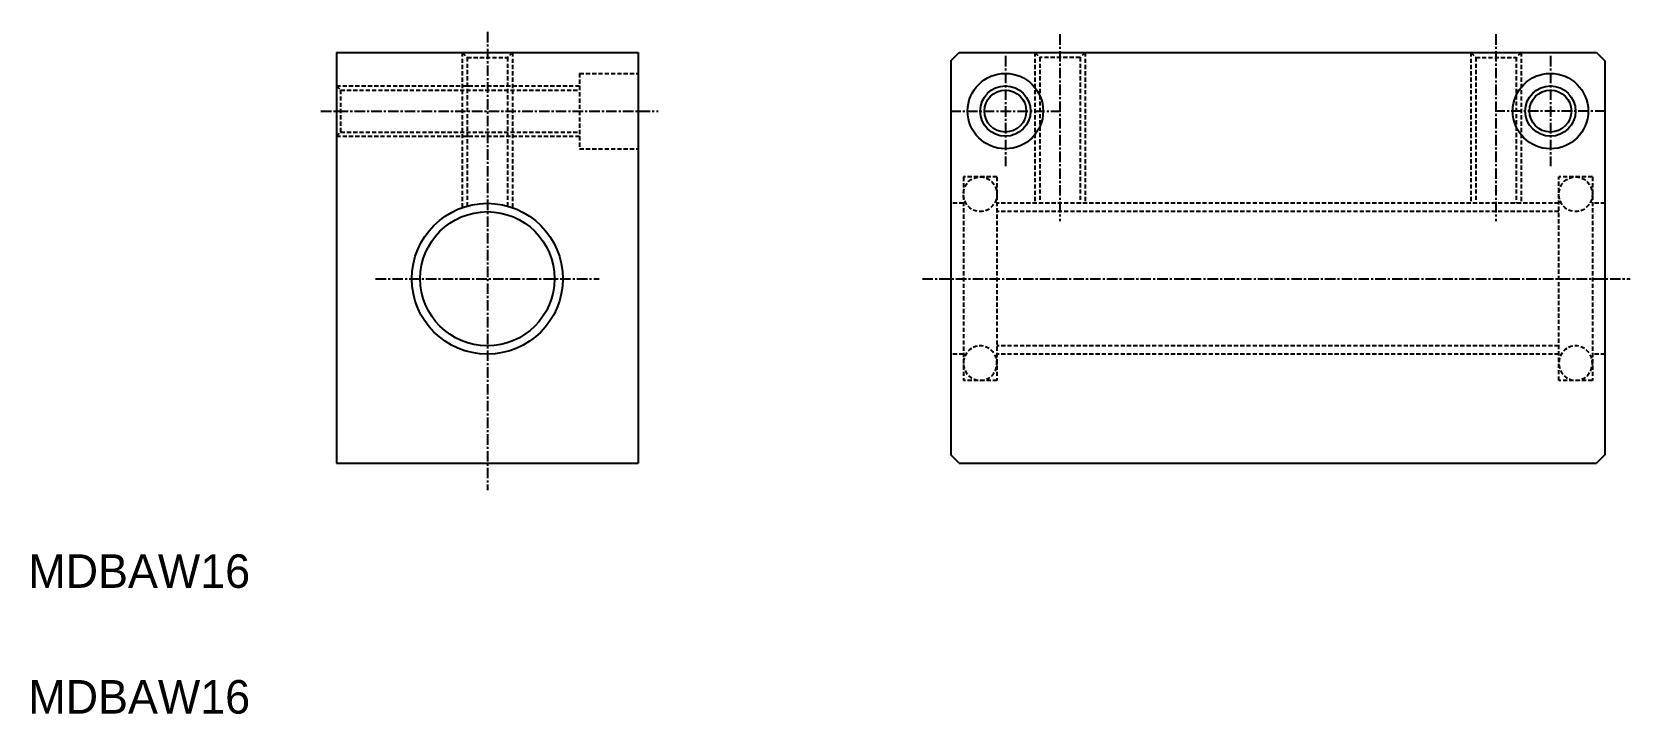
# Model space of a CAD drawing. Extents: x 70 to 260, y 58 to 139.
import ezdxf

# ---------------------------------------------------------------- set-up
doc = ezdxf.new("R2010")
doc.units = 0
doc.linetypes.add('CENTER', pattern=[2, 1.25, -0.25, 0.25, -0.25])
doc.linetypes.add('DASHED', pattern=[0.75, 0.5, -0.25])
doc.layers.get('0').update_dxf_attribs({"linetype": 'CONTINUOUS'})
doc.layers.add('CENTER', color=1, linetype='CENTER')

msp = doc.modelspace()

# ---------------------------------------------------------------- linework, layer by layer
at = {"color": 7, "linetype": 'CONTINUOUS'}
for p, q in [((106.23, 136.93), (106.23, 87.93)), ((106.23, 136.93), (142.23, 136.93)), ((115.23, 136.93), (115.23, 136.93)), ((142.23, 136.93), (142.23, 87.93)), ((179.5, 135.93), (180.5, 136.93)), ((179.5, 135.93), (179.5, 88.93)), ((180.5, 136.93), (256.5, 136.93)), ((256.5, 136.93), (257.5, 135.93)), ((257.5, 135.93), (257.5, 88.93)), ((106.23, 87.93), (142.23, 87.93)), ((180.5, 87.93), (179.5, 88.93)), ((180.5, 87.93), (256.5, 87.93)), ((257.5, 88.93), (256.5, 87.93))]:
    msp.add_line(p, q, dxfattribs=at)
at = {"color": 3, "linetype": 'DASHED'}
for p, q in [((121.23, 136.93), (121.23, 118.42)), ((121.23, 136.93), (121.83, 136.33)), ((121.83, 136.33), (121.83, 118.61)), ((121.83, 136.33), (126.63, 136.33)), ((124.23, 136.93), (124.23, 136.93)), ((127.23, 136.93), (126.63, 136.33)), ((126.63, 136.33), (126.63, 118.61)), ((127.23, 136.93), (127.23, 118.42)), ((189.5, 136.93), (189.5, 118.93)), ((189.5, 136.93), (190.1, 136.33)), ((190.1, 136.33), (190.1, 118.93)), ((194.9, 136.33), (190.1, 136.33)), ((195.5, 136.93), (194.9, 136.33)), ((194.9, 136.33), (194.9, 118.93)), ((195.5, 136.93), (195.5, 118.93)), ((241.5, 136.93), (242.1, 136.33)), ((241.5, 136.93), (241.5, 118.93)), ((242.1, 136.33), (242.1, 118.93)), ((242.1, 136.33), (246.9, 136.33)), ((247.5, 136.93), (246.9, 136.33)), ((246.9, 136.33), (246.9, 118.93)), ((247.5, 136.93), (247.5, 118.93)), ((135.23, 134.43), (135.23, 125.43)), ((135.23, 134.43), (142.23, 134.43)), ((106.23, 132.93), (135.23, 132.93)), ((106.23, 132.93), (106.73, 132.43)), ((106.73, 132.43), (106.73, 127.43)), ((106.73, 132.43), (135.23, 132.43)), ((106.23, 126.93), (106.73, 127.43)), ((106.23, 126.93), (135.23, 126.93)), ((106.73, 127.43), (135.23, 127.43)), ((135.23, 125.43), (142.23, 125.43)), ((185, 122.08), (181, 122.08)), ((181, 122.08), (181, 97.78)), ((185, 122.08), (185, 97.78)), ((256, 122.08), (252, 122.08)), ((252, 97.78), (252, 122.08)), ((256, 122.08), (256, 97.78)), ((181, 118.93), (179.5, 118.93)), ((252, 118.93), (185, 118.93)), ((257.5, 118.93), (256, 118.93)), ((252, 117.93), (185, 117.93)), ((252, 101.93), (185, 101.93)), ((181, 100.93), (179.5, 100.93)), ((252, 100.93), (185, 100.93)), ((257.5, 100.93), (256, 100.93)), ((185, 97.78), (181, 97.78)), ((256, 97.78), (252, 97.78))]:
    msp.add_line(p, q, dxfattribs=at)
at = {"color": 3, "linetype": 'DASHED', "flags": 128}
for points in [[(183, 122.08), (183.38, 122.05), (183.74, 121.93), (184.08, 121.75), (184.38, 121.51), (184.63, 121.21), (184.82, 120.87), (184.94, 120.5), (185, 120.11), (184.98, 119.71), (184.89, 119.33), (184.73, 118.97), (184.51, 118.65), (184.24, 118.38), (183.92, 118.16), (183.56, 118.02), (183.19, 117.94), (182.81, 117.94), (182.44, 118.02), (182.08, 118.16), (181.76, 118.38), (181.49, 118.65), (181.27, 118.97), (181.11, 119.33), (181.02, 119.71), (181, 120.11), (181.06, 120.5), (181.18, 120.87), (181.37, 121.21), (181.62, 121.51), (181.92, 121.75), (182.26, 121.93), (182.62, 122.05)], [(254, 122.08), (254.38, 122.05), (254.74, 121.93), (255.08, 121.75), (255.38, 121.51), (255.63, 121.21), (255.82, 120.87), (255.94, 120.5), (256, 120.11), (255.98, 119.71), (255.89, 119.33), (255.73, 118.97), (255.51, 118.65), (255.24, 118.38), (254.92, 118.16), (254.56, 118.02), (254.19, 117.94), (253.81, 117.94), (253.44, 118.02), (253.08, 118.16), (252.76, 118.38), (252.49, 118.65), (252.27, 118.97), (252.11, 119.33), (252.02, 119.71), (252, 120.11), (252.06, 120.5), (252.18, 120.87), (252.37, 121.21), (252.62, 121.51), (252.92, 121.75), (253.26, 121.93), (253.62, 122.05)], [(183, 97.78), (183.38, 97.82), (183.74, 97.93), (184.08, 98.11), (184.38, 98.36), (184.63, 98.65), (184.82, 99), (184.94, 99.37), (185, 99.76), (184.98, 100.15), (184.89, 100.54), (184.73, 100.89), (184.51, 101.22), (184.24, 101.49), (183.92, 101.7), (183.56, 101.85), (183.19, 101.92), (182.81, 101.92), (182.44, 101.85), (182.08, 101.7), (181.76, 101.49), (181.49, 101.22), (181.27, 100.89), (181.11, 100.54), (181.02, 100.15), (181, 99.76), (181.06, 99.37), (181.18, 99), (181.37, 98.65), (181.62, 98.36), (181.92, 98.11), (182.26, 97.93), (182.62, 97.82)], [(254, 97.78), (254.38, 97.82), (254.74, 97.93), (255.08, 98.11), (255.38, 98.36), (255.63, 98.65), (255.82, 99), (255.94, 99.37), (256, 99.76), (255.98, 100.15), (255.89, 100.54), (255.73, 100.89), (255.51, 101.22), (255.24, 101.49), (254.92, 101.7), (254.56, 101.85), (254.19, 101.92), (253.81, 101.92), (253.44, 101.85), (253.08, 101.7), (252.76, 101.49), (252.49, 101.22), (252.27, 100.89), (252.11, 100.54), (252.02, 100.15), (252, 99.76), (252.06, 99.37), (252.18, 99), (252.37, 98.65), (252.62, 98.36), (252.92, 98.11), (253.26, 97.93), (253.62, 97.82)]]:
    msp.add_lwpolyline(points, close=True, dxfattribs=at)
at = {"color": 7, "linetype": 'CONTINUOUS'}
for centre, radius in [((186, 129.93), 4.5), ((251, 129.93), 4.5), ((186, 129.93), 2.5), ((251, 129.93), 2.5), ((124.23, 109.93), 9), ((124.23, 109.93), 8)]:
    msp.add_circle(centre, radius, dxfattribs=at)
at = {"color": 3, "linetype": 'CONTINUOUS'}
for centre in [(186, 129.93), (251, 129.93)]:
    msp.add_circle(centre, 3, dxfattribs=at)
at = {"layer": 'CENTER', "color": 1, "linetype": 'CENTER'}
for p, q in [((124.23, 139.37), (124.23, 84.72)), ((192.5, 139.09), (192.5, 116.81)), ((244.5, 139.09), (244.5, 116.81)), ((186, 136.51), (186, 123.36)), ((251, 136.51), (251, 123.36)), ((104.39, 129.93), (144.59, 129.93)), ((179.43, 129.93), (192.57, 129.93)), ((257.57, 129.93), (244.43, 129.93)), ((110.91, 109.93), (137.55, 109.93)), ((176.11, 109.93), (260.49, 109.93))]:
    msp.add_line(p, q, dxfattribs=at)

# ---------------------------------------------------------------- texts
at = {"color": 7, "linetype": 'CONTINUOUS'}
for p in [(69.49, 73.05), (69.49, 58.05)]:
    msp.add_text('MDBAW16', height=4, dxfattribs=at).set_placement(p)

doc.saveas('drawing.dxf')
